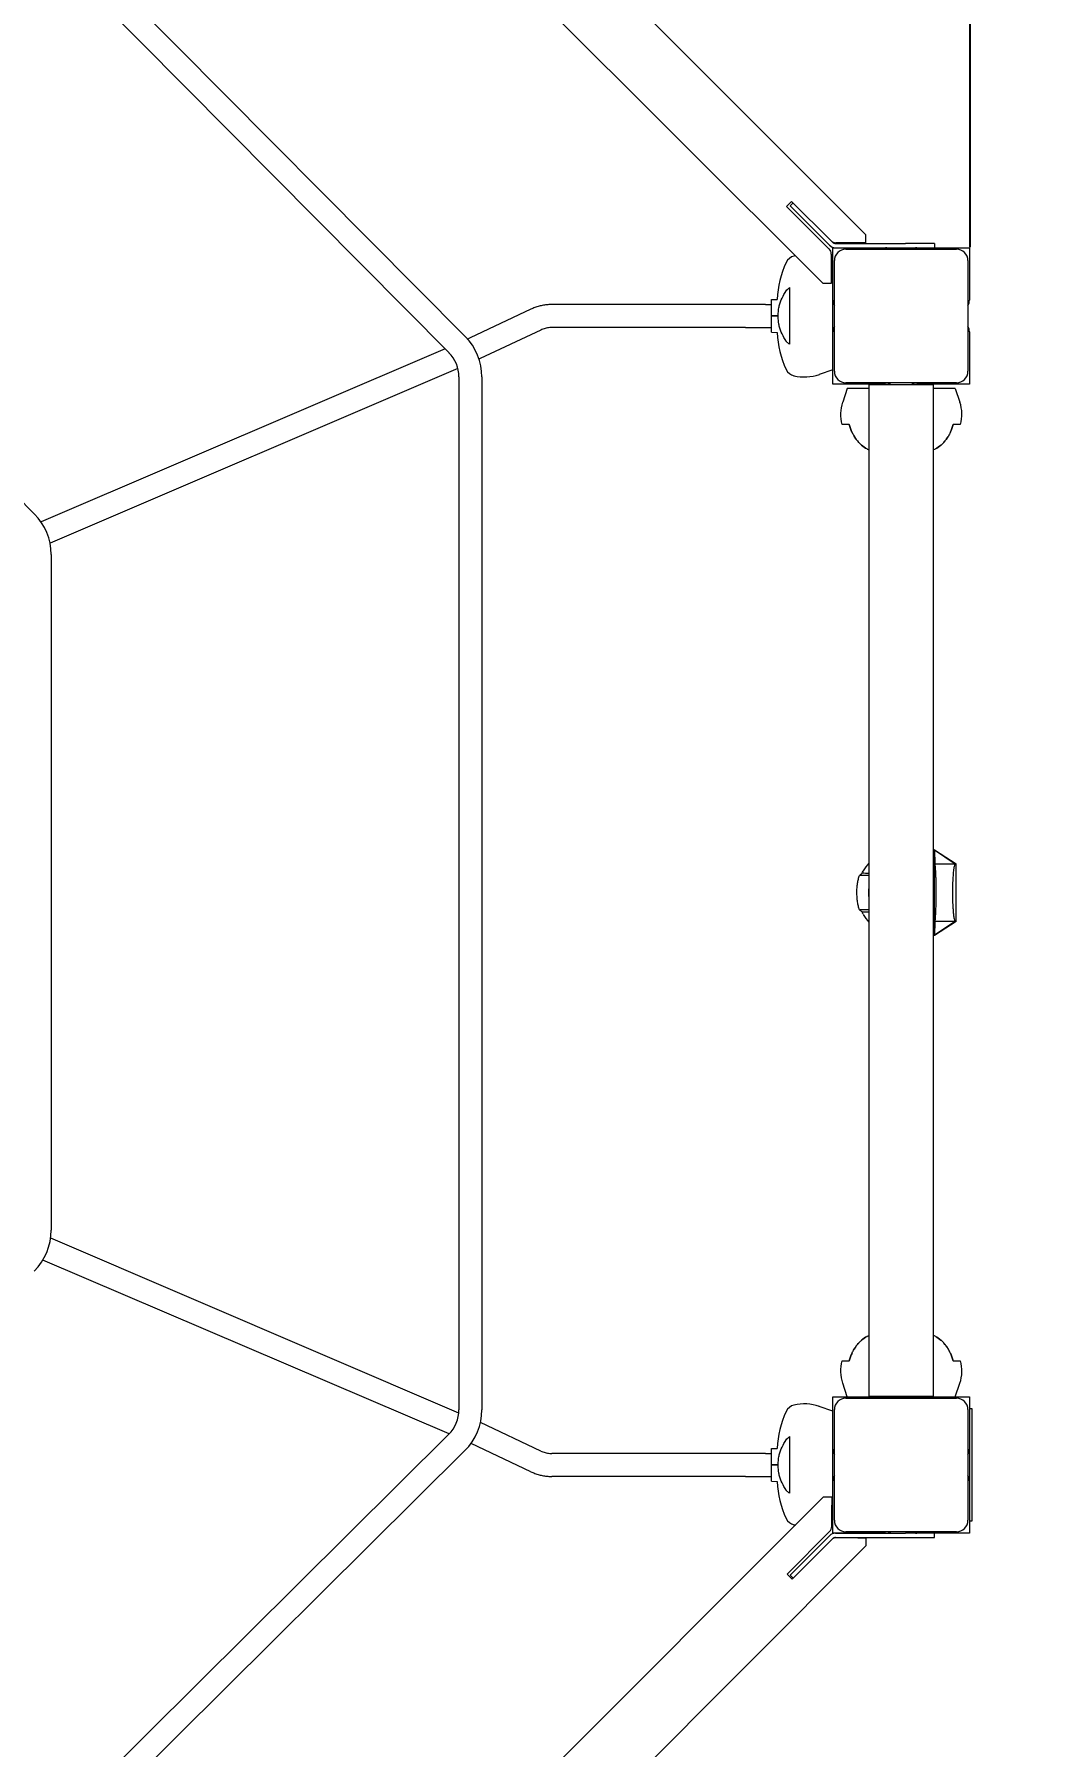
# Model space of a CAD drawing. Extents: x -5037 to 5384, y -4346 to 5633.
# Drawn here: x 610 to 1307, y -599 to 594 of the extents above; entities that cross this region are included whole.
import ezdxf

# ---------------------------------------------------------------- set-up
doc = ezdxf.new("R2010")
doc.units = 0
doc.header["$LTSCALE"] = 5
doc.header["$PDMODE"] = 33
doc.header["$PDSIZE"] = 20
doc.layers.get('Defpoints').update_dxf_attribs({"linetype": 'CONTINUOUS'})
doc.layers.add('Lg_dim', color=7, linetype='CONTINUOUS')
doc.layers.add('Lg_prod', color=40, linetype='CONTINUOUS')
doc.styles.add('LG1', font='arial.ttf', dxfattribs={"height": 185})
doc.dimstyles.new('LG_DIM', dxfattribs={"dimtxt": 185, "dimasz": 120, "dimexe": 50, "dimexo": 1, "dimgap": 50, "dimtad": 0, "dimtih": 1, "dimtoh": 1, "dimdec": 0, "dimrnd": 10, "dimdsep": 46, "dimtxsty": 'LG1', "dimcen": 2.5, "dimclrt": 4, "dimadec": 4, "dimazin": 0, "dimtfac": 1, "dimtdec": 0, "dimtmove": 0, "dimatfit": 3, "dimfxl": 1, "dimtolj": 1, "dimtzin": 0, "dimarcsym": 0})

# ---------------------------------------------------------------- blocks, each defined once
blk = doc.blocks.new('*D4')
at = {"layer": 'Defpoints', "color": 0, "transparency": 16777216}
for p in [(-3021.5, -355.6), (3050.1, -354.6), (3050.1, -3761.6)]:
    blk.add_point(p, dxfattribs=at)
at = {"layer": 'Lg_dim', "color": 0, "lineweight": -2, "transparency": 16777216}
for p, q in [((-3021.5, -356.6), (-3021.5, -3811.6)), ((3050.1, -355.6), (3050.1, -3811.6)), ((-2901.5, -3761.6), (-1139.3, -3761.6)), ((2930.1, -3761.6), (546.8, -3761.6))]:
    blk.add_line(p, q, dxfattribs=at)
at = {"layer": 'Lg_dim', "color": 0, "transparency": 16777216}
for points in [[(-2901.5, -3741.6), (-2901.5, -3781.6), (-3021.5, -3761.6)], [(2930.1, -3741.6), (2930.1, -3781.6), (3050.1, -3761.6)]]:
    blk.add_solid(points, dxfattribs=at)
at = {"layer": 'Lg_dim', "color": 4, "transparency": 16777216, "insert": (-296.3, -3761.6), "char_height": 185, "attachment_point": 5, "style": 'LG1'}
blk.add_mtext('\\A1;6070 mm\\P [(19\'-11{\\H1.000000x;\\S1/4;}" in)]', dxfattribs=at)
blk = doc.blocks.new('*D5')
at = {"layer": 'Defpoints', "color": 0, "transparency": 16777216}
for p in [(365.8, 3056.6), (366.8, -3038.9), (4599.4, -3038.9)]:
    blk.add_point(p, dxfattribs=at)
at = {"layer": 'Lg_dim', "color": 0, "lineweight": -2, "transparency": 16777216}
for p, q in [((366.8, 3056.6), (4649.4, 3056.6)), ((4599.4, 2936.6), (4599.4, 561.6)), ((4599.4, -2918.9), (4599.4, -341.5)), ((367.8, -3038.9), (4649.4, -3038.9))]:
    blk.add_line(p, q, dxfattribs=at)
at = {"layer": 'Lg_dim', "color": 0, "transparency": 16777216}
for points in [[(4579.4, 2936.6), (4619.4, 2936.6), (4599.4, 3056.6)], [(4579.4, -2918.9), (4619.4, -2918.9), (4599.4, -3038.9)]]:
    blk.add_solid(points, dxfattribs=at)
at = {"layer": 'Lg_dim', "color": 4, "transparency": 16777216, "insert": (4599.4, 110), "char_height": 185, "attachment_point": 5, "style": 'LG1'}
blk.add_mtext('\\A1;6100 mm\\P [(20\'-0{\\H1.000000x;\\S3/16;}" in)]', dxfattribs=at)
blk = doc.blocks.new('*D6')
at = {"layer": 'Defpoints', "color": 0, "transparency": 16777216}
for p in [(1261.8, 3785.2), (-1233.2, 444.4), (1261.8, 444.4)]:
    blk.add_point(p, dxfattribs=at)
at = {"layer": 'Lg_dim', "color": 0, "lineweight": -2, "transparency": 16777216}
for p, q in [((-1233.2, 445.4), (-1233.2, 3835.2)), ((1261.8, 445.4), (1261.8, 3835.2)), ((-1113.2, 3785.2), (-610.1, 3785.2)), ((1141.8, 3785.2), (908.1, 3785.2))]:
    blk.add_line(p, q, dxfattribs=at)
at = {"layer": 'Lg_dim', "color": 0, "transparency": 16777216}
for points in [[(-1113.2, 3805.2), (-1113.2, 3765.2), (-1233.2, 3785.2)], [(1141.8, 3805.2), (1141.8, 3765.2), (1261.8, 3785.2)]]:
    blk.add_solid(points, dxfattribs=at)
at = {"layer": 'Lg_dim', "color": 4, "transparency": 16777216, "insert": (149, 3785.2), "char_height": 185, "attachment_point": 5, "style": 'LG1'}
blk.add_mtext('\\A1;2500 mm\\P [(8\'-2{\\H1.000000x;\\S5/16;}" in)]', dxfattribs=at)

msp = doc.modelspace()

# ---------------------------------------------------------------- linework, layer by layer
at = {"layer": 'Lg_prod', "linetype": 'Continuous', "lineweight": 0}
for p, q in [((470.2, 1172.8), (1189, 454.1)), ((1159.5, 419.9), (436.1, 1143.3)), ((403.8, 893.5), (910.2, 383.1)), ((392.4, 882.3), (898.9, 371.8)), ((278.8, 593.5), (610.2, 259.5)), ((1137.5, 477.2), (1134, 473.7)), ((1164.9, 449.9), (1137.5, 477.2)), ((1134, 473.7), (1163.6, 444)), ((1138.6, 476.2), (1136.5, 474)), ((1136.5, 474), (1140, 470.5)), ((1140, 470.5), (1163.9, 446.6)), ((1164.9, 449.9), (1166, 448.8)), ((1166.3, 444.9), (1202.8, 444.9)), ((1166.3, 408.4), (1166.3, 444.9)), ((1168.1, 447.9), (1216.9, 447.9)), ((1168.1, 444.9), (1216.9, 444.9)), ((1183.3, 448.4), (1168.4, 448.4)), ((1175.3, 443.9), (1252.3, 443.9)), ((1236.9, 447.9), (1216.9, 447.9)), ((1216.9, 444.9), (1236.9, 444.9)), ((1224.8, 444.9), (1261.3, 444.9)), ((1236.9, 447.9), (1236.9, 444.9)), ((1261.3, 444.9), (1261.3, 408.4)), ((1165.1, 440.5), (1165.1, 425.6)), ((1166.3, 434.9), (1165.1, 435.3)), ((1167.3, 358.9), (1167.3, 435.9)), ((1260.3, 435.9), (1260.3, 358.9)), ((1123.4, 408.8), (1127.4, 408.9)), ((1123.4, 397.4), (1123.4, 408.8)), ((1136.3, 377.7), (1136.3, 417.1)), ((1166.3, 386.4), (1166.3, 408.4)), ((955.9, 402.1), (913.7, 382.1)), ((1105.4, 405.4), (970.6, 405.4)), ((1119.4, 405.4), (1105.4, 405.4)), ((1119.4, 405.4), (1123.4, 405.4)), ((1123.4, 386), (1123.4, 397.4)), ((1127.4, 397.4), (1123.4, 397.4)), ((1123.4, 397.4), (1127.4, 397.4)), ((1128.4, 402.1), (1128.4, 402.1)), ((962.8, 387.6), (920.6, 367.7)), ((1105.4, 389.4), (970.6, 389.4)), ((1105.4, 389.4), (1119.4, 389.4)), ((1119.4, 389.4), (1123.4, 389.4)), ((1123.4, 386), (1127.4, 385.8)), ((1166.3, 349.9), (1166.3, 386.4)), ((1261.3, 386.4), (1261.3, 349.9)), ((896.2, 374.5), (614.8, 254)), ((905.1, 360.9), (621, 239.3)), ((1166.3, 359.9), (1156.8, 356.6)), ((905.8, 354.9), (905.8, -364.2)), ((921.8, 354.9), (921.8, -364.2)), ((1202.8, 349.9), (1166.3, 349.9)), ((1176.3, 346.9), (1173.1, 337.4)), ((1252.3, 350.9), (1175.3, 350.9)), ((1191.3, 346.9), (1176.3, 346.9)), ((1236.3, 349.4), (1191.3, 349.4)), ((1191.3, 349.4), (1191.3, -354.6)), ((1261.3, 349.9), (1224.8, 349.9)), ((1236.3, -354.6), (1236.3, 349.4)), ((1251.3, 346.9), (1236.3, 346.9)), ((1251.3, 346.9), (1254.6, 337.4)), ((1177.6, 321.9), (1172.6, 321.9)), ((1255, 321.9), (1250.1, 321.9)), ((621.8, 231.3), (621.8, -239.2)), ((1236.3, 26.1), (1237, 25.7)), ((1237, -33.9), (1237, 25.7)), ((1237, 25.7), (1237, 25.6)), ((1237, 25.7), (1252, 15.9)), ((1237, 25.6), (1237.2, 15.9)), ((1237, 25.6), (1251.5, 15.9)), ((1237.2, 15.9), (1237.4, 15.5)), ((1237.2, 15.9), (1251.5, 15.9)), ((1251.1, 15.5), (1251.5, 15.9)), ((1251.5, 15.9), (1252, 15.9)), ((1251.5, 15.9), (1251.5, 15.9)), ((1252, -24.1), (1252, 15.9)), ((1191.3, 7.9), (1184.7, 7.9)), ((1191.3, -16.1), (1184.7, -16.1)), ((1237.4, -23.8), (1237.2, -24.1)), ((1251.1, -23.8), (1251.5, -24.1)), ((1237, -33.9), (1236.3, -34.3)), ((1237.2, -24.1), (1237, -33.8)), ((1252, -24.1), (1237, -33.9)), ((1251.5, -24.2), (1237, -33.8)), ((1237, -33.8), (1237, -33.9)), ((1251.5, -24.1), (1237.2, -24.1)), ((1251.5, -24.1), (1251.5, -24.2)), ((1252, -24.1), (1251.5, -24.2)), ((905.7, -366.5), (621.5, -244.7)), ((899, -381), (616.1, -259.9)), ((1172.6, -330.1), (1177.6, -330.1)), ((1250.1, -330.1), (1255, -330.1)), ((1176.3, -355.1), (1173.1, -345.6)), ((1251.3, -355.1), (1254.6, -345.6)), ((1166.3, -355.1), (1202.8, -355.1)), ((1166.3, -391.6), (1166.3, -355.1)), ((1175.3, -356.1), (1252.3, -356.1)), ((1191.3, -354.6), (1236.3, -354.6)), ((1202.8, -355.1), (1224.8, -355.1)), ((1203.1, -355.1), (1224.6, -355.1)), ((1224.8, -355.1), (1261.3, -355.1)), ((1261.3, -355.1), (1261.3, -391.6)), ((1166.3, -365.1), (1156.8, -361.9)), ((1167.3, -441.1), (1167.3, -364.1)), ((1260.3, -364.1), (1260.3, -441.1)), ((1263.3, -363.6), (1261.3, -363.6)), ((1263.3, -441.6), (1263.3, -363.6)), ((898.7, -381.2), (388.3, -887.7)), ((962.8, -392.9), (920.8, -373.1)), ((910, -392.6), (399.5, -899)), ((955.9, -407.3), (914.3, -387.6)), ((1123.4, -391.2), (1127.4, -391.1)), ((1123.4, -402.6), (1123.4, -391.2)), ((1136.3, -422.3), (1136.3, -382.9)), ((1166.3, -413.6), (1166.3, -391.6)), ((1261.3, -391.6), (1261.3, -413.6)), ((1105.4, -394.6), (970.6, -394.6)), ((1119.4, -394.6), (1105.4, -394.6)), ((1119.4, -394.6), (1123.4, -394.6)), ((1123.4, -414), (1123.4, -402.6)), ((1127.4, -402.6), (1123.4, -402.6)), ((1123.4, -402.6), (1127.4, -402.6)), ((1128.4, -397.9), (1128.4, -397.9)), ((1105.4, -410.6), (970.6, -410.6)), ((1105.4, -410.6), (1119.4, -410.6)), ((1119.4, -410.6), (1123.4, -410.6)), ((1123.4, -414), (1127.4, -414.2)), ((1166.3, -450.1), (1166.3, -413.6)), ((1261.3, -413.6), (1261.3, -450.1)), ((436.4, -1148.2), (1159.8, -424.9)), ((1165.4, -445.4), (1165.4, -430.5)), ((1166.3, -440.1), (1165.4, -440.4)), ((1134.3, -478.6), (1164, -449)), ((1140, -475.8), (1163.9, -451.9)), ((1202.8, -450.1), (1166.3, -450.1)), ((1168.1, -450.1), (1216.9, -450.1)), ((1252.3, -449.1), (1175.3, -449.1)), ((1236.9, -450.1), (1216.9, -450.1)), ((1261.3, -450.1), (1224.8, -450.1)), ((1236.9, -453.1), (1236.9, -450.1)), ((1261.3, -441.6), (1263.3, -441.6)), ((1189.3, -459), (470.5, -1177.8)), ((1165.2, -454.8), (1137.9, -482.1)), ((1165.2, -454.8), (1166, -454)), ((1168.1, -453.1), (1216.9, -453.1)), ((1183.7, -453.3), (1168.8, -453.3)), ((1216.9, -453.1), (1236.9, -453.1)), ((1140, -475.8), (1136.5, -479.3)), ((1137.9, -482.1), (1134.3, -478.6)), ((1138.6, -481.4), (1136.5, -479.3))]:
    msp.add_line(p, q, dxfattribs=at)
for centre, radius, start, end in [((1160.1, 440.5), 5, 0.006, 45), ((1168.1, 450.9), 6, 225, 270), ((1168.4, 453.4), 5, 225, 270.006), ((1168.1, 450.9), 3, 225, 270), ((1175.3, 435.9), 8, 90, 180), ((1202.8, 436.9), 8, 61.045, 90), ((1224.8, 436.9), 8, 90, 118.955), ((1252.3, 435.9), 8, 0, 90), ((1197.3, 405.4), 70, 155.347, 177.117), ((1141, 431.3), 8, 103.1533, 155.347), ((1146.4, 407.9), 32, 101.3388, 103.1533), ((1174.3, 408.4), 8, 180, 208.955), ((1253.3, 408.4), 8, 331.045, 0), ((881.8, 354.9), 40, 0, 44.7719), ((1197.3, 389.3), 70, 182.883, 204.653), ((1174.3, 386.4), 8, 151.045, 180), ((1253.3, 386.4), 8, 0, 28.955), ((881.8, 354.9), 24, 0, 44.7719), ((1141, 363.5), 8, 204.653, 256.8467), ((1175.3, 358.9), 8, 180, 270), ((1252.3, 358.9), 8, 270, 0), ((1146.4, 386.9), 32, 256.8467, 289), ((1202.8, 357.9), 8, 270, 298.955), ((1224.8, 357.9), 8, 241.045, 270), ((1197.6, 328.9), 26, 161, 195.7753), ((1230.1, 328.9), 26, 344.2247, 19), ((581.8, 231.3), 40, 0, 44.7719), ((1213.9, -4.1), 30.5, 137.5729, 150.2025), ((1221, -4.1), 16, 0, 16.1087), ((1221, -4.1), 15.5, 0, 7.6808), ((1221, -4.1), 15.5, 352.3192, 0), ((1221, -4.1), 16, 343.8913, 0), ((1213.9, -4.1), 30.5, 209.7978, 222.4271), ((581.8, -239.2), 40, 314.7719, 0), ((1197.6, -337.2), 26, 164.2247, 199), ((1230.1, -337.2), 26, 341, 15.7753), ((1175.3, -364.1), 8, 90, 180), ((1202.8, -363.1), 8, 61.045, 90), ((1224.8, -363.1), 8, 90, 118.955), ((1252.3, -364.1), 8, 0, 90), ((881.8, -364.2), 24, 314.7719, 0), ((881.8, -364.2), 40, 314.7719, 0), ((1197.3, -394.6), 70, 155.347, 177.117), ((1141, -368.7), 8, 103.1533, 155.347), ((1146.4, -392.1), 32, 71, 103.1533), ((1174.3, -391.6), 8, 180, 208.955), ((1253.3, -391.6), 8, 331.045, 0), ((1197.3, -410.7), 70, 182.883, 204.653), ((1174.3, -413.6), 8, 151.045, 180), ((1253.3, -413.6), 8, 0, 28.955), ((1141, -436.5), 8, 204.653, 256.8467), ((1175.3, -441.1), 8, 180, 270), ((1252.3, -441.1), 8, 270, 0), ((1146.4, -413.1), 32, 256.8467, 258.6612), ((1168.1, -456.1), 6, 90, 135), ((1160.4, -445.4), 5, 315, 359.994), ((1202.8, -442.1), 8, 270, 298.955), ((1224.8, -442.1), 8, 241.045, 270), ((1168.8, -458.3), 5, 89.994, 135), ((1168.1, -456.1), 3, 90, 135)]:
    msp.add_arc(centre, radius, start, end, dxfattribs=at)
for centre, major_axis in [((1201.6, 367.7), (11.6, -66.8)), ((1226.1, -376), (-11.6, 66.8))]:
    msp.add_ellipse(centre, major_axis=major_axis, ratio=0.701836, start_param=-0.481936, end_param=-0.456134, dxfattribs=at)
at = {"layer": 'Lg_prod', "linetype": 'Continuous', "lineweight": 0, "extrusion": (0, 0, -1)}
for centre, major_axis, ratio, start_param, end_param in [((1226.1, 367.7), (-11.6, -66.8), 0.701836, -0.481936, -0.456134), ((1199.8, 17.9), (-13.2, -8.4), 0.074794, -0.102287, -0.02889), ((1199.8, -26.1), (-13.2, 8.4), 0.074794, 0.02889, 0.102287), ((1201.6, -376), (11.6, 66.8), 0.701836, -0.481936, -0.456134)]:
    msp.add_ellipse(centre, major_axis=major_axis, ratio=ratio, start_param=start_param, end_param=end_param, dxfattribs=at)
at = {"layer": 'Lg_prod', "linetype": 'Continuous', "lineweight": 0}
for points, weights in [([(1189, 454.1), (1189, 454.1), (1189, 452), (1189, 448.4)], [1, 0.910683602523, 0.910683602523, 1]), ([(1189, 448.4), (1187.2, 448.4), (1185.3, 448.4), (1183.3, 448.4)], [1, 0.977283884193, 0.977283884193, 1]), ([(1165.1, 419.9), (1161.5, 419.9), (1159.5, 419.9), (1159.5, 419.9)], [1, 0.910683602523, 0.910683602523, 1]), ([(1165.1, 425.6), (1165.1, 423.6), (1165.1, 421.7), (1165.1, 419.9)], [1, 0.977283884193, 0.977283884193, 1]), ([(1191.3, -6.8), (1191.2, -5), (1191.2, -3.2), (1191.3, -1.4)], [0.965229388893, 0.962940077627, 0.962940077627, 0.965229388893]), ([(1159.8, -424.9), (1159.8, -424.9), (1161.9, -424.9), (1165.4, -424.9)], [1, 0.910683602523, 0.910683602523, 1]), ([(1165.4, -424.9), (1165.4, -426.6), (1165.4, -428.5), (1165.4, -430.5)], [1, 0.977283884193, 0.977283884193, 1]), ([(1183.7, -453.3), (1185.6, -453.3), (1187.6, -453.3), (1189.3, -453.3)], [1, 0.977283884193, 0.977283884193, 1]), ([(1189.3, -453.3), (1189.3, -456.9), (1189.3, -459), (1189.3, -459)], [1, 0.910683602523, 0.910683602523, 1])]:
    msp.add_rational_spline(points, weights, degree=3, dxfattribs=at)
for points in [[(1128.9, 404.5), (1130, 408.2), (1131.5, 411.6), (1133.7, 414.9)], [(1133.7, 379.8), (1131.5, 383.1), (1130, 386.6), (1128.9, 390.2)], [(920.6, 367.7), (920.3, 367.6), (920.1, 367.4), (919.9, 367.3)], [(1179.6, 316.4), (1178.8, 318.1), (1178.1, 320), (1177.6, 321.9)], [(1179.3, 317.2), (1179.4, 316.9), (1179.5, 316.7), (1179.6, 316.4)], [(1179.3, 317.2), (1179.4, 316.9), (1179.5, 316.7), (1179.6, 316.4)], [(1179.3, 317.2), (1179.4, 316.9), (1179.5, 316.7), (1179.6, 316.4)], [(1181.1, 313.6), (1181.2, 313.5), (1181.3, 313.3), (1181.4, 313.2)], [(1181.1, 313.6), (1181.2, 313.5), (1181.3, 313.3), (1181.4, 313.2)], [(1181.1, 313.6), (1181.2, 313.5), (1181.3, 313.3), (1181.4, 313.2)], [(1246.6, 313.6), (1246.5, 313.5), (1246.4, 313.3), (1246.3, 313.2)], [(1246.6, 313.6), (1246.5, 313.5), (1246.4, 313.3), (1246.3, 313.2)], [(1246.6, 313.6), (1246.5, 313.5), (1246.4, 313.3), (1246.3, 313.2)], [(1248.1, 316.4), (1248.9, 318.1), (1249.5, 320), (1250.1, 321.9)], [(1248.4, 317.2), (1248.3, 316.9), (1248.2, 316.7), (1248.1, 316.4)], [(1248.4, 317.2), (1248.3, 316.9), (1248.2, 316.7), (1248.1, 316.4)], [(1248.4, 317.2), (1248.3, 316.9), (1248.2, 316.7), (1248.1, 316.4)], [(1190.1, 304.8), (1188.7, 305.5), (1187.4, 306.4), (1186.2, 307.5)], [(1237.6, 304.8), (1238.9, 305.5), (1240.3, 306.4), (1241.5, 307.5)], [(1184.7, 7.9), (1185.4, 8.4), (1186, 9), (1186.6, 9.4)], [(1186.6, -17.6), (1186, -17.1), (1185.4, -16.6), (1184.7, -16.1)], [(1181.1, -321.9), (1181.2, -321.7), (1181.3, -321.6), (1181.4, -321.4)], [(1181.1, -321.9), (1181.2, -321.7), (1181.3, -321.6), (1181.4, -321.4)], [(1181.1, -321.9), (1181.2, -321.7), (1181.3, -321.6), (1181.4, -321.4)], [(1190.1, -313.1), (1188.7, -313.8), (1187.4, -314.6), (1186.2, -315.7)], [(1237.6, -313.1), (1238.9, -313.8), (1240.3, -314.6), (1241.5, -315.7)], [(1246.6, -321.9), (1246.5, -321.7), (1246.4, -321.6), (1246.3, -321.4)], [(1246.6, -321.9), (1246.5, -321.7), (1246.4, -321.6), (1246.3, -321.4)], [(1246.6, -321.9), (1246.5, -321.7), (1246.4, -321.6), (1246.3, -321.4)], [(1179.6, -324.7), (1178.8, -326.4), (1178.1, -328.2), (1177.6, -330.1)], [(1179.3, -325.5), (1179.4, -325.2), (1179.5, -324.9), (1179.6, -324.7)], [(1179.3, -325.5), (1179.4, -325.2), (1179.5, -324.9), (1179.6, -324.7)], [(1179.3, -325.5), (1179.4, -325.2), (1179.5, -324.9), (1179.6, -324.7)], [(1248.4, -325.5), (1248.3, -325.2), (1248.2, -324.9), (1248.1, -324.7)], [(1248.1, -324.7), (1248.9, -326.4), (1249.5, -328.2), (1250.1, -330.1)], [(1248.4, -325.5), (1248.3, -325.2), (1248.2, -324.9), (1248.1, -324.7)], [(1248.4, -325.5), (1248.3, -325.2), (1248.2, -324.9), (1248.1, -324.7)], [(1128.9, -395.5), (1130, -391.8), (1131.5, -388.4), (1133.7, -385.1)], [(1133.7, -420.2), (1131.5, -416.9), (1130, -413.4), (1128.9, -409.8)]]:
    msp.add_open_spline(points, degree=3, dxfattribs=at)
for points, knots in [([(1133.7, 414.9), (1134, 415.4), (1134.4, 415.8), (1135, 416.3), (1135.3, 416.5), (1135.8, 416.8), (1136.1, 417), (1136.3, 417.1)], [0.000000486, 0.000000486, 0.000000486, 0.000000486, 0.002114988, 0.002114988, 0.003172238, 0.003172238, 0.004229489, 0.004229489, 0.004229489, 0.004229489]), ([(970.6, 405.4), (969.6, 405.4), (968.6, 405.3), (966.6, 405.1), (965.6, 405), (963.6, 404.7), (962.6, 404.4), (960.6, 403.9), (959.7, 403.6), (957.8, 402.9), (956.9, 402.5), (955.9, 402.1)], [6.2831853, 6.2831853, 6.2831853, 6.2831853, 6.3634705, 6.3634705, 6.4437556, 6.4437556, 6.5240407, 6.5240407, 6.6043259, 6.6043259, 6.684611, 6.684611, 6.684611, 6.684611]), ([(1128.1, 397.4), (1128.1, 397.7), (1128.1, 398), (1128.2, 398.7), (1128.2, 399), (1128.2, 400), (1128.3, 400.7), (1128.4, 401.9), (1128.5, 402.5), (1128.7, 403.6), (1128.8, 404.1), (1128.9, 404.5)], [0.008164918, 0.008164918, 0.008164918, 0.008164918, 0.009167239, 0.009167239, 0.01016956, 0.01016956, 0.012174201, 0.012174201, 0.014178842, 0.014178842, 0.016183483, 0.016183483, 0.016183483, 0.016183483]), ([(1128.9, 390.2), (1128.8, 390.7), (1128.7, 391.2), (1128.5, 392), (1128.5, 392.3), (1128.4, 392.8), (1128.4, 393.1), (1128.3, 394.1), (1128.2, 394.7), (1128.2, 395.7), (1128.2, 396), (1128.1, 396.7), (1128.1, 397), (1128.1, 397.4)], [0.000143327, 0.000143327, 0.000143327, 0.000143327, 0.002148725, 0.002148725, 0.003151424, 0.003151424, 0.004154123, 0.004154123, 0.006159521, 0.006159521, 0.00716222, 0.00716222, 0.008164918, 0.008164918, 0.008164918, 0.008164918]), ([(913.7, 382.1), (913.4, 382), (913.1, 381.8), (912.5, 381.5), (912.2, 381.4), (911.9, 381.3)], [2.71960375, 2.71960375, 2.71960375, 2.71960375, 2.75800099, 2.75800099, 2.79177864, 2.79177864, 2.79177864, 2.79177864]), ([(970.6, 389.4), (970.1, 389.4), (969.5, 389.3), (968.5, 389.3), (967.9, 389.2), (966.9, 389), (966.4, 388.9), (965.3, 388.6), (964.8, 388.4), (963.8, 388), (963.3, 387.8), (962.8, 387.6)], [0, 0, 0, 0, 0.0802851, 0.0802851, 0.1605703, 0.1605703, 0.2408554, 0.2408554, 0.3211406, 0.3211406, 0.4014257, 0.4014257, 0.4014257, 0.4014257]), ([(1136.3, 377.7), (1135.8, 377.9), (1135.3, 378.2), (1134.6, 378.8), (1134.4, 379), (1134, 379.4), (1133.8, 379.6), (1133.7, 379.8)], [0.000000242, 0.000000242, 0.000000242, 0.000000242, 0.002114103, 0.002114103, 0.003171033, 0.003171033, 0.004227963, 0.004227963, 0.004227963, 0.004227963]), ([(1177.6, 321.9), (1178.2, 319.9), (1178.8, 318.1), (1179.9, 315.9), (1180.1, 315.4), (1180.5, 314.6), (1180.8, 314.2), (1181.5, 312.9), (1182, 312.2), (1183.1, 310.7), (1183.6, 310), (1184.8, 308.7), (1185.5, 308.1), (1187.4, 306.4), (1188.7, 305.5), (1190.1, 304.8)], [0.00000021, 0.00000021, 0.00000021, 0.00000021, 0.00600133, 0.00600133, 0.00750161, 0.00750161, 0.00900189, 0.00900189, 0.01200245, 0.01200245, 0.01500301, 0.01500301, 0.01800357, 0.01800357, 0.0240047, 0.0240047, 0.0240047, 0.0240047]), ([(1184.2, 309.4), (1183.6, 310.1), (1183.1, 310.7), (1182, 312.1), (1181.6, 312.9), (1181.1, 313.6)], [0.009119637, 0.009119637, 0.009119637, 0.009119637, 0.011998966, 0.011998966, 0.014842723, 0.014842723, 0.014842723, 0.014842723]), ([(1250.1, 321.9), (1249.5, 319.9), (1248.9, 318.1), (1247.8, 315.9), (1247.6, 315.4), (1247.2, 314.6), (1246.9, 314.2), (1246.2, 312.9), (1245.7, 312.2), (1244.6, 310.7), (1244, 310), (1242.8, 308.7), (1242.2, 308.1), (1240.3, 306.4), (1239, 305.5), (1237.6, 304.8)], [0.00000021, 0.00000021, 0.00000021, 0.00000021, 0.00600133, 0.00600133, 0.00750161, 0.00750161, 0.00900189, 0.00900189, 0.01200245, 0.01200245, 0.01500301, 0.01500301, 0.01800357, 0.01800357, 0.0240047, 0.0240047, 0.0240047, 0.0240047]), ([(1243.5, 309.4), (1244.1, 310.1), (1244.6, 310.7), (1245.6, 312.1), (1246.1, 312.9), (1246.6, 313.6)], [0.009119637, 0.009119637, 0.009119637, 0.009119637, 0.011998966, 0.011998966, 0.014842723, 0.014842723, 0.014842723, 0.014842723]), ([(1183.9, 309.7), (1184, 309.6), (1184.1, 309.5), (1184.8, 308.7), (1185.5, 308.1), (1187.4, 306.4), (1188.7, 305.5), (1190.1, 304.8)], [0.01450126, 0.01450126, 0.01450126, 0.01450126, 0.015003013, 0.015003013, 0.018003575, 0.018003575, 0.024004698, 0.024004698, 0.024004698, 0.024004698]), ([(1183.9, 309.7), (1184, 309.6), (1184.1, 309.5), (1184.8, 308.7), (1185.5, 308.1), (1187.4, 306.4), (1188.7, 305.5), (1190.1, 304.8)], [0.01450126, 0.01450126, 0.01450126, 0.01450126, 0.015003013, 0.015003013, 0.018003575, 0.018003575, 0.024004698, 0.024004698, 0.024004698, 0.024004698]), ([(1183.9, 309.7), (1184, 309.6), (1184.1, 309.5), (1184.8, 308.7), (1185.5, 308.1), (1187.4, 306.4), (1188.7, 305.5), (1190.1, 304.8)], [0.01450126, 0.01450126, 0.01450126, 0.01450126, 0.015003013, 0.015003013, 0.018003575, 0.018003575, 0.024004698, 0.024004698, 0.024004698, 0.024004698]), ([(1243.7, 309.7), (1243.6, 309.6), (1243.5, 309.5), (1242.8, 308.7), (1242.2, 308.1), (1240.3, 306.4), (1239, 305.5), (1237.6, 304.8)], [0.01450126, 0.01450126, 0.01450126, 0.01450126, 0.015003013, 0.015003013, 0.018003575, 0.018003575, 0.024004698, 0.024004698, 0.024004698, 0.024004698]), ([(1243.7, 309.7), (1243.6, 309.6), (1243.5, 309.5), (1242.8, 308.7), (1242.2, 308.1), (1240.3, 306.4), (1239, 305.5), (1237.6, 304.8)], [0.01450126, 0.01450126, 0.01450126, 0.01450126, 0.015003013, 0.015003013, 0.018003575, 0.018003575, 0.024004698, 0.024004698, 0.024004698, 0.024004698]), ([(1243.7, 309.7), (1243.6, 309.6), (1243.5, 309.5), (1242.8, 308.7), (1242.2, 308.1), (1240.3, 306.4), (1239, 305.5), (1237.6, 304.8)], [0.01450126, 0.01450126, 0.01450126, 0.01450126, 0.015003013, 0.015003013, 0.018003575, 0.018003575, 0.024004698, 0.024004698, 0.024004698, 0.024004698]), ([(1238.2, -4.1), (1238.2, -3.9), (1238.2, -3.6), (1238.2, -3), (1238.2, -2.8), (1238.2, -2), (1238.2, -1.5), (1238.2, -0.7), (1238.2, -0.5), (1238.2, 0), (1238.2, 0.2), (1238.2, 0.9), (1238.2, 1.4), (1238.2, 2.2), (1238.1, 2.6), (1238.1, 3.3), (1238.1, 3.7), (1238.1, 4.7), (1238.1, 5.3), (1238.1, 6.5), (1238, 7), (1238, 8), (1238, 8.4), (1237.9, 9.7), (1237.9, 10.4), (1237.8, 11.7), (1237.8, 12.2), (1237.7, 13), (1237.7, 13.2), (1237.7, 13.6), (1237.7, 13.8), (1237.6, 14.7), (1237.5, 15.2), (1237.4, 15.5)], [0.06215822, 0.06215822, 0.06215822, 0.06215822, 0.0629713, 0.0629713, 0.06378437, 0.06378437, 0.06541052, 0.06541052, 0.0662236, 0.0662236, 0.06703667, 0.06703667, 0.06866282, 0.06866282, 0.07028897, 0.07028897, 0.07191512, 0.07191512, 0.07516742, 0.07516742, 0.07841972, 0.07841972, 0.08167202, 0.08167202, 0.08817662, 0.08817662, 0.09468122, 0.09468122, 0.09793352, 0.09793352, 0.10118582, 0.10118582, 0.11419502, 0.11419502, 0.11419502, 0.11419502]), ([(1251.1, 15.5), (1250.9, 15.2), (1250.8, 14.7), (1250.6, 13.6), (1250.5, 13.2), (1250.4, 12.5), (1250.4, 12.2), (1250.3, 11.7), (1250.2, 11.4), (1250.1, 10.4), (1250.1, 9.7), (1250, 8.5), (1249.9, 8), (1249.9, 7), (1249.8, 6.5), (1249.8, 5.7), (1249.8, 5.4), (1249.7, 4.7), (1249.7, 4.4), (1249.7, 3.4), (1249.6, 2.6), (1249.6, 1.4), (1249.6, 0.9), (1249.6, 0), (1249.6, -0.4), (1249.6, -1.2), (1249.6, -1.5), (1249.5, -2), (1249.5, -2.2), (1249.5, -2.8), (1249.5, -3), (1249.5, -3.6), (1249.5, -3.9), (1249.5, -4.1)], [0.01043898, 0.01043898, 0.01043898, 0.01043898, 0.02326784, 0.02326784, 0.02968227, 0.02968227, 0.03288949, 0.03288949, 0.03609671, 0.03609671, 0.04251114, 0.04251114, 0.04571835, 0.04571835, 0.04892557, 0.04892557, 0.05052918, 0.05052918, 0.05213278, 0.05213278, 0.05534, 0.05534, 0.05694361, 0.05694361, 0.05854722, 0.05854722, 0.05934902, 0.05934902, 0.06015082, 0.06015082, 0.06095263, 0.06095263, 0.06175443, 0.06175443, 0.06175443, 0.06175443]), ([(1184.7, -16.1), (1184.4, -15.3), (1184.2, -14.4), (1183.8, -12.6), (1183.6, -11.6), (1183.4, -10.1), (1183.3, -9.6), (1183.2, -8.5), (1183.1, -8), (1183.1, -6.9), (1183, -6.3), (1183, -5.2), (1183, -4.7), (1183, -3), (1183, -1.9), (1183.1, -0.3), (1183.2, 0.3), (1183.3, 1.3), (1183.4, 1.9), (1183.6, 3.4), (1183.8, 4.4), (1184.2, 6.2), (1184.4, 7.1), (1184.7, 7.9)], [0.00000027, 0.00000027, 0.00000027, 0.00000027, 0.00330795, 0.00330795, 0.00661563, 0.00661563, 0.00826947, 0.00826947, 0.0099233, 0.0099233, 0.01157714, 0.01157714, 0.01323098, 0.01323098, 0.01653866, 0.01653866, 0.0181925, 0.0181925, 0.01984634, 0.01984634, 0.02315402, 0.02315402, 0.0264617, 0.0264617, 0.0264617, 0.0264617]), ([(1186.6, 9.4), (1186.8, 10), (1187.1, 10.5), (1187.3, 11), (1187.4, 11), (1187.4, 11.1)], [0.003082805, 0.003082805, 0.003082805, 0.003082805, 0.005700679, 0.005700679, 0.006077224, 0.006077224, 0.006077224, 0.006077224]), ([(1191.3, 9.2), (1191.2, 9.2), (1191.1, 9.2), (1189.6, 9.3), (1188.1, 9.3), (1186.7, 9.4)], [0.03088484, 0.03088484, 0.03088484, 0.03088484, 0.03326539, 0.03326539, 0.06653057, 0.06653057, 0.06653057, 0.06653057]), ([(1237.4, -23.8), (1237.5, -23.6), (1237.5, -23.4), (1237.6, -22.9), (1237.6, -22.6), (1237.7, -21.9), (1237.7, -21.5), (1237.8, -20.5), (1237.8, -19.9), (1237.9, -18.7), (1237.9, -17.9), (1238, -16.7), (1238, -16.2), (1238, -15.2), (1238.1, -14.7), (1238.1, -13.5), (1238.1, -12.9), (1238.1, -11.9), (1238.1, -11.5), (1238.1, -10.8), (1238.2, -10.4), (1238.2, -9.6), (1238.2, -9.1), (1238.2, -8.2), (1238.2, -7.8), (1238.2, -6.8), (1238.2, -6.3), (1238.2, -5.5), (1238.2, -5.2), (1238.2, -4.7), (1238.2, -4.4), (1238.2, -4.1)], [0.01047501, 0.01047501, 0.01047501, 0.01047501, 0.01693541, 0.01693541, 0.02339581, 0.02339581, 0.02985621, 0.02985621, 0.03631661, 0.03631661, 0.04277702, 0.04277702, 0.04600722, 0.04600722, 0.04923742, 0.04923742, 0.05246762, 0.05246762, 0.05408272, 0.05408272, 0.05569782, 0.05569782, 0.05731292, 0.05731292, 0.05892802, 0.05892802, 0.06054312, 0.06054312, 0.06135067, 0.06135067, 0.06215822, 0.06215822, 0.06215822, 0.06215822]), ([(1249.5, -4.1), (1249.5, -4.7), (1249.5, -5.2), (1249.5, -6), (1249.5, -6.3), (1249.6, -6.8), (1249.6, -7), (1249.6, -7.8), (1249.6, -8.3), (1249.6, -8.9), (1249.6, -9.2), (1249.6, -9.6), (1249.6, -9.8), (1249.6, -10.8), (1249.7, -11.6), (1249.7, -12.6), (1249.7, -12.9), (1249.8, -13.6), (1249.8, -13.9), (1249.8, -14.7), (1249.9, -15.2), (1249.9, -16.2), (1250, -16.7), (1250, -17.5), (1250.1, -17.9), (1250.1, -18.6), (1250.2, -19), (1250.3, -19.9), (1250.3, -20.5), (1250.5, -21.5), (1250.6, -21.9), (1250.8, -23), (1250.9, -23.5), (1251.1, -23.8)], [0.06175443, 0.06175443, 0.06175443, 0.06175443, 0.06334678, 0.06334678, 0.06414295, 0.06414295, 0.06493913, 0.06493913, 0.06653147, 0.06653147, 0.06732765, 0.06732765, 0.06812382, 0.06812382, 0.07130852, 0.07130852, 0.07290086, 0.07290086, 0.07449321, 0.07449321, 0.0776779, 0.0776779, 0.0808626, 0.0808626, 0.08404729, 0.08404729, 0.08723199, 0.08723199, 0.09360138, 0.09360138, 0.09997077, 0.09997077, 0.11270954, 0.11270954, 0.11270954, 0.11270954]), ([(1187.4, -19.2), (1187.4, -19.2), (1187.3, -19.1), (1187.2, -18.9), (1187.1, -18.6), (1186.8, -18.1), (1186.7, -17.9), (1186.6, -17.6)], [0.010679202, 0.010679202, 0.010679202, 0.010679202, 0.011033051, 0.011033051, 0.012350367, 0.012350367, 0.013667683, 0.013667683, 0.013667683, 0.013667683]), ([(1186.7, -17.6), (1188.1, -17.5), (1189.6, -17.4), (1191.1, -17.4), (1191.2, -17.4), (1191.3, -17.4)], [0.00123079, 0.00123079, 0.00123079, 0.00123079, 0.0344962, 0.0344962, 0.03687743, 0.03687743, 0.03687743, 0.03687743]), ([(1177.6, -330.1), (1178.2, -328.2), (1178.8, -326.3), (1179.9, -324.1), (1180.1, -323.7), (1180.5, -322.9), (1180.8, -322.4), (1181.5, -321.2), (1182, -320.4), (1183.1, -319), (1183.6, -318.3), (1184.8, -317), (1185.5, -316.4), (1187.4, -314.7), (1188.7, -313.8), (1190.1, -313.1)], [0.00000021, 0.00000021, 0.00000021, 0.00000021, 0.00600133, 0.00600133, 0.00750161, 0.00750161, 0.00900189, 0.00900189, 0.01200245, 0.01200245, 0.01500301, 0.01500301, 0.01800357, 0.01800357, 0.0240047, 0.0240047, 0.0240047, 0.0240047]), ([(1184.2, -317.7), (1183.6, -318.3), (1183.1, -319), (1182, -320.4), (1181.6, -321.1), (1181.1, -321.9)], [0.009119637, 0.009119637, 0.009119637, 0.009119637, 0.011998966, 0.011998966, 0.014842723, 0.014842723, 0.014842723, 0.014842723]), ([(1183.9, -317.9), (1184, -317.8), (1184.1, -317.7), (1184.8, -317), (1185.5, -316.4), (1187.4, -314.7), (1188.7, -313.8), (1190.1, -313.1)], [0.01450126, 0.01450126, 0.01450126, 0.01450126, 0.015003013, 0.015003013, 0.018003575, 0.018003575, 0.024004698, 0.024004698, 0.024004698, 0.024004698]), ([(1183.9, -317.9), (1184, -317.8), (1184.1, -317.7), (1184.8, -317), (1185.5, -316.4), (1187.4, -314.7), (1188.7, -313.8), (1190.1, -313.1)], [0.01450126, 0.01450126, 0.01450126, 0.01450126, 0.015003013, 0.015003013, 0.018003575, 0.018003575, 0.024004698, 0.024004698, 0.024004698, 0.024004698]), ([(1183.9, -317.9), (1184, -317.8), (1184.1, -317.7), (1184.8, -317), (1185.5, -316.4), (1187.4, -314.7), (1188.7, -313.8), (1190.1, -313.1)], [0.01450126, 0.01450126, 0.01450126, 0.01450126, 0.015003013, 0.015003013, 0.018003575, 0.018003575, 0.024004698, 0.024004698, 0.024004698, 0.024004698]), ([(1243.7, -317.9), (1243.6, -317.8), (1243.5, -317.7), (1242.8, -317), (1242.2, -316.4), (1240.3, -314.7), (1239, -313.8), (1237.6, -313.1)], [0.01450126, 0.01450126, 0.01450126, 0.01450126, 0.015003013, 0.015003013, 0.018003575, 0.018003575, 0.024004698, 0.024004698, 0.024004698, 0.024004698]), ([(1250.1, -330.1), (1249.5, -328.2), (1248.9, -326.3), (1247.8, -324.1), (1247.6, -323.7), (1247.2, -322.9), (1246.9, -322.4), (1246.2, -321.2), (1245.7, -320.4), (1244.6, -319), (1244, -318.3), (1242.8, -317), (1242.2, -316.4), (1240.3, -314.7), (1239, -313.8), (1237.6, -313.1)], [0.00000021, 0.00000021, 0.00000021, 0.00000021, 0.00600133, 0.00600133, 0.00750161, 0.00750161, 0.00900189, 0.00900189, 0.01200245, 0.01200245, 0.01500301, 0.01500301, 0.01800357, 0.01800357, 0.0240047, 0.0240047, 0.0240047, 0.0240047]), ([(1243.7, -317.9), (1243.6, -317.8), (1243.5, -317.7), (1242.8, -317), (1242.2, -316.4), (1240.3, -314.7), (1239, -313.8), (1237.6, -313.1)], [0.01450126, 0.01450126, 0.01450126, 0.01450126, 0.015003013, 0.015003013, 0.018003575, 0.018003575, 0.024004698, 0.024004698, 0.024004698, 0.024004698]), ([(1243.7, -317.9), (1243.6, -317.8), (1243.5, -317.7), (1242.8, -317), (1242.2, -316.4), (1240.3, -314.7), (1239, -313.8), (1237.6, -313.1)], [0.01450126, 0.01450126, 0.01450126, 0.01450126, 0.015003013, 0.015003013, 0.018003575, 0.018003575, 0.024004698, 0.024004698, 0.024004698, 0.024004698]), ([(1243.5, -317.7), (1244.1, -318.3), (1244.6, -319), (1245.6, -320.4), (1246.1, -321.1), (1246.6, -321.9)], [0.009119637, 0.009119637, 0.009119637, 0.009119637, 0.011998966, 0.011998966, 0.014842723, 0.014842723, 0.014842723, 0.014842723]), ([(962.8, -392.9), (963.3, -393.1), (963.8, -393.3), (964.8, -393.7), (965.3, -393.8), (966.4, -394.1), (966.9, -394.3), (967.9, -394.4), (968.5, -394.5), (969.5, -394.6), (970.1, -394.6), (970.6, -394.6)], [2.7401669, 2.7401669, 2.7401669, 2.7401669, 2.8204521, 2.8204521, 2.9007372, 2.9007372, 2.9810224, 2.9810224, 3.0613075, 3.0613075, 3.1415927, 3.1415927, 3.1415927, 3.1415927]), ([(1133.7, -385.1), (1134, -384.6), (1134.4, -384.2), (1135, -383.7), (1135.3, -383.5), (1135.8, -383.2), (1136.1, -383), (1136.3, -382.9)], [0.000000486, 0.000000486, 0.000000486, 0.000000486, 0.002114988, 0.002114988, 0.003172238, 0.003172238, 0.004229489, 0.004229489, 0.004229489, 0.004229489]), ([(1128.1, -402.6), (1128.1, -402.3), (1128.1, -402), (1128.2, -401.3), (1128.2, -401), (1128.2, -400), (1128.3, -399.3), (1128.4, -398.1), (1128.5, -397.5), (1128.7, -396.4), (1128.8, -395.9), (1128.9, -395.5)], [0.008164918, 0.008164918, 0.008164918, 0.008164918, 0.009167239, 0.009167239, 0.01016956, 0.01016956, 0.012174201, 0.012174201, 0.014178842, 0.014178842, 0.016183483, 0.016183483, 0.016183483, 0.016183483]), ([(1128.9, -409.8), (1128.8, -409.3), (1128.7, -408.8), (1128.5, -408), (1128.5, -407.7), (1128.4, -407.2), (1128.4, -406.9), (1128.3, -405.9), (1128.2, -405.3), (1128.2, -404.3), (1128.2, -404), (1128.1, -403.3), (1128.1, -403), (1128.1, -402.6)], [0.000143327, 0.000143327, 0.000143327, 0.000143327, 0.002148725, 0.002148725, 0.003151424, 0.003151424, 0.004154123, 0.004154123, 0.006159521, 0.006159521, 0.00716222, 0.00716222, 0.008164918, 0.008164918, 0.008164918, 0.008164918]), ([(955.9, -407.3), (956.9, -407.8), (957.8, -408.1), (959.7, -408.8), (960.6, -409.2), (962.6, -409.7), (963.6, -409.9), (965.6, -410.3), (966.6, -410.4), (968.6, -410.6), (969.6, -410.6), (970.6, -410.6)], [2.7401669, 2.7401669, 2.7401669, 2.7401669, 2.8204521, 2.8204521, 2.9007372, 2.9007372, 2.9810224, 2.9810224, 3.0613075, 3.0613075, 3.1415927, 3.1415927, 3.1415927, 3.1415927]), ([(1136.3, -422.3), (1135.8, -422.1), (1135.3, -421.8), (1134.6, -421.2), (1134.4, -421), (1134, -420.6), (1133.8, -420.4), (1133.7, -420.2)], [0.000000242, 0.000000242, 0.000000242, 0.000000242, 0.002114103, 0.002114103, 0.003171033, 0.003171033, 0.004227963, 0.004227963, 0.004227963, 0.004227963])]:
    msp.add_open_spline(points, degree=3, knots=knots, dxfattribs=at)

# ---------------------------------------------------------------- dimensions: what is measured, and where the dimension line sits
at = {"layer": 'Lg_dim'}
for base, p1, p2, picture, middle in [((1261.8, 3785.2), (-1233.2, 444.4), (1261.8, 444.4), '*D6', (149, 3785.2)), ((3050.1, -3761.6), (-3021.5, -355.6), (3050.1, -354.6), '*D4', (-296.3, -3761.6))]:
    dim = msp.add_linear_dim(base=base, p1=p1, p2=p2, dimstyle='LG_DIM', override={"dimpost": ' mm\\X'}, dxfattribs=at)
    dim.commit()
    dim.dimension.update_dxf_attribs({"geometry": picture, "text_midpoint": middle, "dimtype": 160})
dim = msp.add_linear_dim(base=(4599.396, -3038.914), p1=(365.8089, 3056.5891), p2=(366.8089, -3038.914), angle=90, dimstyle='LG_DIM', override={"dimpost": ' mm\\X'}, dxfattribs=at)
dim.commit()
dim.dimension.update_dxf_attribs({"geometry": '*D5', "text_midpoint": (4599.396, 110.0486), "dimtype": 160})

doc.saveas('drawing.dxf')
